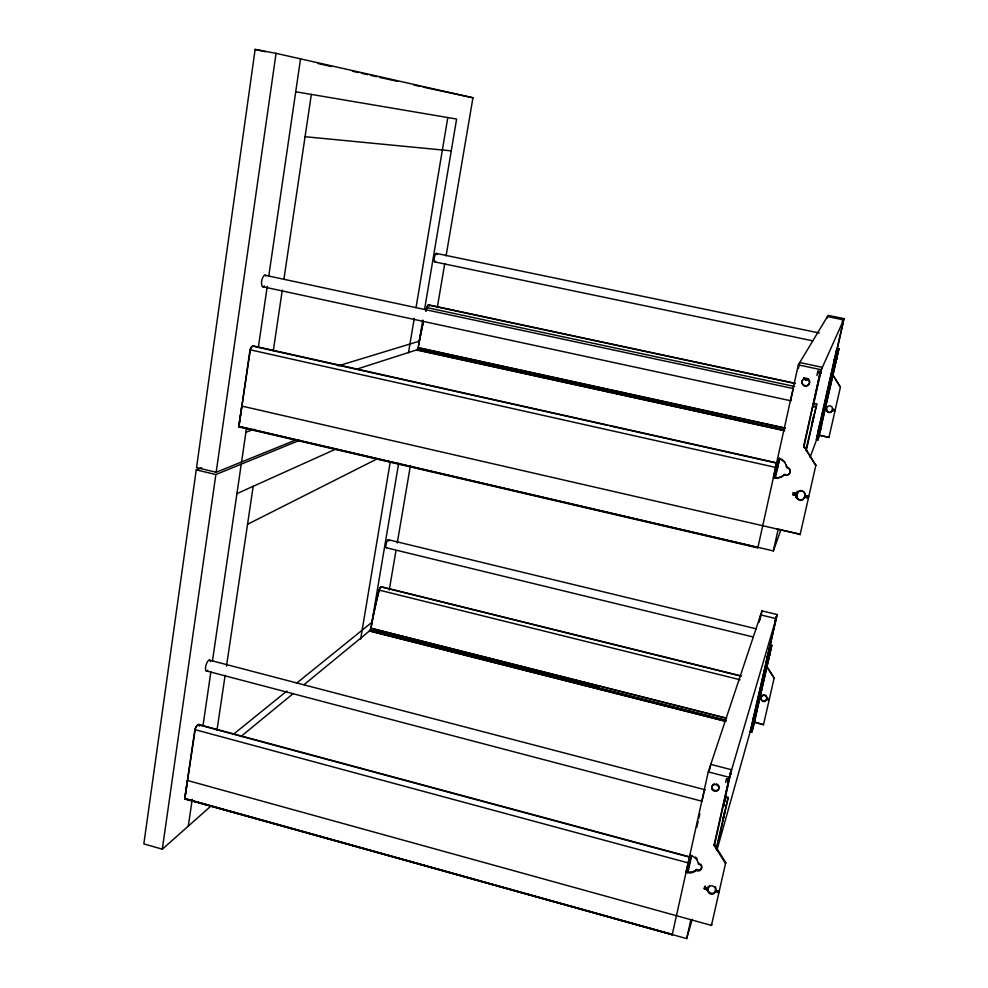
<?xml version="1.0" encoding="UTF-8"?>
<svg xmlns="http://www.w3.org/2000/svg" width="988" height="988" viewBox="0 0 988 988"><rect width="100%" height="100%" fill="white"/><g stroke="black" fill="none" stroke-linecap="round" stroke-linejoin="round"><path stroke-width="1.48" d="M730.614 774.234L730.453 773.024L714.373 845.802M753.325 726.909L771.801 645.337L770.22 644.472L750.225 731.565L751.917 731.997L753.251 726.662M775.358 621.983L775.074 620.106M820.905 372.278L820.386 373.822M842.838 323.57L842.875 322.78M689.5 857.757L689.822 856.88L198.588 724.451M728.094 782.274L727.995 783.027L727.539 778.89L728.094 782.274L728.329 781.076M790.82 400.77L790.919 399.547M765.737 665.245L776.346 618.216M776.877 463.545L776.988 462.878L253.274 345.886M819.46 375.638L819.608 374.526M843.209 322.619L831.748 373.378M201.725 467.707L196.242 469.843L143.84 843.9L162.304 849.174L211.383 805.665M446.07 255.904L472.956 97.775L276.06 53.34L255.139 49.4L196.55 467.583L216.174 472.276L295.486 440.092M162.304 849.174L215.853 474.549L299.438 440.364M216.174 472.276L276.06 53.34M184.88 798.81L672.248 934.71L184.744 798.934L195.34 728.65A6.187 2.099 -72.5 0 1 198.094 724.859M775.654 467.361L757.821 547.908L238.75 426.89L250.495 348.949A6.385 2.396 -77.8 0 1 252.323 346.43M238.886 426.841L250.013 349.764A6.731 2.519 -77.8 0 1 254.04 346.467M184.744 798.934L194.858 729.601A6.533 2.211 -72.5 0 1 197.686 724.809A6.533 2.211 -72.5 0 1 199.65 725.97M188.3 826.141L192.215 799.366M203.046 725.328L210.864 671.877M212.432 661.182L241.245 464.162M241.566 461.964L246.481 428.372M258.325 347.455L267.254 286.372M268.822 275.689L300.537 58.86M216.989 730.132L225.141 675.249M226.499 666.097L253.187 486.306M273.281 350.864L282.296 290.102M283.877 279.468L311.344 94.403M821.497 425.371L820.213 430.904L820.83 428.459M370.475 630.764L370.599 630.011L303.995 684.709M417.677 350.37L417.813 349.542L784.583 430.237M360.645 639.088L390.235 461.976M408.489 352.741L414.256 318.247M416.034 307.639L447.799 117.547M835.132 356.853L833.847 362.448L835.119 356.829M423.531 321.322A139.728 34.963 -78.1 0 0 418.579 345.59L417.726 349.011L416.553 349.95L784.373 430.669M370.475 631.209L371.253 626.343A135.344 32.505 -75.7 0 1 379.133 590.095A4.742 1.235 -75.5 0 1 381.615 587.168M398.67 463.249L371.908 622.292L296.449 683.313M417.702 350.629L418.22 347.615L785.139 428.014M422.778 320.05L419.221 341.193L338.18 365.893M424.556 309.466L456.617 119.042L295.721 91.761M389.26 590.009L395.978 550.538M397.262 542.943L410.428 465.496M437.289 307.577L444.773 263.5M690.118 855.04L686.067 872.182L687.191 872.602A9.485 8.633 28.4 0 0 696.009 870.502L696.466 869.526A3.791 3.446 28 0 0 700.615 864.068M691.267 855.349L687.203 872.49M702.098 800.86L703.802 793.191M728.304 781.841L714.04 845.209L725.501 863.487L725.748 862.561L714.299 844.295L714.04 845.209M776.766 464.434L776.543 465.509A253.496 11.078 -77 0 1 775.926 468.448M791.129 398.411L792.821 390.939M753.609 717.523L753.844 716.349L753.449 717.856M819.521 426.026L818.447 430.521L819.052 428.076M672.198 934.87L688.142 862.882L194.858 729.601M696.095 870.391L696.182 870.453A3.804 3.458 28 0 0 701.381 868.847A3.804 3.458 28 0 0 698.615 864.031L697.899 862.03A9.485 8.633 28.4 0 0 690.945 855.645L689.822 855.225L708.26 771.875L761.995 610.905L777.235 614.561L775.691 620.155M784.287 474.882L784.2 474.82A4.001 3.903 13.7 0 0 789.881 472.795A4.001 3.903 13.7 0 0 786.967 467.633L787.127 467.238A3.989 3.89 13.6 0 1 790.042 472.4A3.989 3.89 13.6 0 1 784.46 474.475L784.101 474.969A9.979 9.732 15.2 0 1 774.617 477.809C774.975 472.931 781.212 460.964 777.618 458.407L798.316 364.893L828.154 315.357L844.16 318.655L843.06 321.841M696.849 827.215L698.17 821.238M698.837 818.237L699.837 813.754M709.446 770.356L710.767 764.366L731.515 769.738L723.5 805.418M777.395 463.446L778.124 460.149M798.403 368.561L799.737 362.547L821.93 367.252L813.087 406.587M786.609 467.596L786.213 465.447A9.979 9.732 15.2 0 0 778.828 458.803L778.853 458.691M687.191 872.602L687.562 871.305M774.617 477.809L774.888 476.994M688.056 871.972L691.686 855.559M775.444 477.575L779.754 458.123M711.718 924.398L711.459 925.398L187.424 780.458L184.781 798.662L686.66 938.6L690.884 919.705M777.062 528.988L800.206 534.323L241.776 406.068L238.837 426.322L773.345 550.909L778.075 529.741M758.969 622.44L760.661 614.907L776.037 618.611L751.646 726.489M827.055 318.247L827.425 316.568L843.591 319.89L817.076 437.128M759.97 619.945L761.995 610.905M725.661 782.422L726.476 778.803L728.811 779.421L731.058 771.789M816.878 375.526L817.916 371.204L820.41 371.735M704.259 888.743L704.53 887.804L708.161 888.792A3.791 3.433 27.3 0 0 711.039 893.152A3.791 3.433 27.3 0 0 715.448 890.781L719.116 891.781L718.869 892.732L715.201 891.732A3.804 3.446 27.3 0 1 710.78 894.115A3.804 3.446 27.3 0 1 707.89 889.743L704.259 888.743L704.839 886.409L704.58 887.36L708.211 888.348A3.804 3.446 27.3 0 1 712.62 885.964A3.804 3.446 27.3 0 1 715.51 890.336L719.19 891.337L719.437 890.386M728.811 779.421L777.235 614.561M800.058 534.817L808.505 497.767L804.442 497.31A4.001 3.878 13.3 0 1 799.687 500.212A4.001 3.878 13.3 0 1 796.637 495.544L792.747 494.667L793.253 492.679L795.846 493.259M803.713 445.835L815.804 465.41L803.713 445.835L819.497 375.798M817.916 371.204C822.004 376.144 815.322 370.204 820.287 371.994L844.16 318.655M704.642 889.151L705.358 885.989M803.849 447.478L820.571 370.525M724.945 801.293L725.958 796.81L728.218 797.402L716.436 849.779M706.84 890.324L707.507 887.335M716.238 848.519L728.218 797.402M805.788 450.503L816.755 403.993L814.334 403.475L813.013 406.648L815.594 406.871M707.334 890.2L708.013 887.199M795.772 497.236L797.131 491.221M806.27 450.614L816.755 403.993M836.169 360.311C834.576 367.82 837.985 352.173 836.391 359.718M838.861 348.826L837.182 348.344L836.478 350.061L816.249 439.549L818.027 439.932L838.898 348.863L818.027 439.932M751.917 731.997L771.801 645.337M767.318 656.44C765.651 664.183 769.146 648.424 767.454 656.267M753.128 719.215L752.597 721.697L753.288 718.523M711.459 925.398L719.116 891.781M719.19 891.337L725.748 862.561M793.253 492.679L796.983 493.988A4.001 3.89 13.1 0 1 801.737 491.073A4.001 3.89 13.1 0 1 804.788 495.754L808.727 496.643L815.927 465.015M753.313 722.117L763.502 724.698L769.183 699.813L766.515 699.146A2.742 2.569 23.2 0 1 763.279 700.998A2.742 2.569 23.2 0 1 761.192 697.824L761.056 698.318A2.754 2.581 23.2 0 0 763.144 701.505A2.754 2.581 23.2 0 0 766.379 699.652L769.183 699.813M758.648 696.626L761.291 697.281A2.754 2.581 23.2 0 1 764.527 695.429A2.754 2.581 23.2 0 1 766.614 698.615L769.294 699.282L774.135 678.064L766.626 665.998M818.842 435.226L828.944 437.437L835.033 410.761L832.229 410.156A2.853 2.791 -1.7 0 1 828.821 412.28A2.853 2.791 -1.7 0 1 826.647 408.946L823.869 408.353M824.128 407.229L826.82 408.044A2.865 2.803 -1.9 0 1 830.241 405.907A2.865 2.803 -1.9 0 1 832.415 409.254L835.218 409.859L840.418 387.148L832.6 374.464M769.035 656.859C767.33 664.726 770.875 648.807 769.17 656.687M754.82 719.647C753.177 727.23 756.647 711.693 755.005 719.252M819.101 427.434L819.546 425.569M820.88 427.829L821.485 425.383M730.021 776.16L730.614 773.826M842.789 323.891L842.542 324.509L842.9 323.064M775.308 622.292L775.247 620.365M688.117 862.932L688.401 861.771M775.926 466.25L775.654 467.41L250.013 349.764M688.389 861.857L688.685 860.659M775.889 466.435L776.185 465.249M688.661 860.82L688.945 859.646M763.502 724.698L753.696 721.66M769.294 699.282L766.75 698.108A2.742 2.581 23.2 0 0 764.663 694.935M774.135 678.064L766.49 666.455M715.201 891.732L715.448 890.781M715.51 890.336L715.769 889.385A3.804 3.446 27.2 0 0 715.238 886.705M776.136 465.484L776.407 464.385M688.908 859.856L689.179 858.757M704.135 791.882L704.852 789.721M707.89 889.743L708.161 888.792M708.211 888.348L708.47 887.397A3.804 3.446 27.2 0 1 709.335 885.841M761.291 697.281L761.427 696.787A2.742 2.581 23.2 0 1 763.255 694.935M717.053 849.729L751.794 725.958L752.411 726.143M689.13 859.004L689.389 858.004M776.358 464.669L776.778 463.174L609.843 425.84M686.66 938.6L692.205 919.371M725.958 796.81L723.438 805.455A2.297 0.889 14.5 0 0 725.982 805.22M776.333 618.5L776.16 619.192L776.074 616.833M727.699 780.384L727.748 779.223M727.847 780.755L728.082 779.94M776.173 617.105L776.222 618.352M727.958 781.125L728.205 780.31M728.045 781.508L728.28 780.693M793.129 389.815L793.574 388.642L264.846 275.195M828.944 437.437L820.077 435.239M689.328 858.3L689.698 857.214L198.502 724.784M698.281 863.981L698.899 863.117M808.727 496.643L804.936 495.321A4.001 3.878 13.1 0 0 798.872 491.135M835.218 409.859L832.415 409.254M808.505 497.767L804.442 497.31M835.033 410.761L832.155 410.378A2.865 2.803 -1.7 0 1 828.747 412.502A2.865 2.803 -1.7 0 1 826.573 409.168L823.794 408.575M820.83 372.723L820.509 373.55M840.418 387.148L832.538 374.637M776.543 464.002L776.988 462.878M730.552 774.629L730.255 775.37M796.106 497.791L798.094 492.024M810.086 457.345L817.607 436.98M796.983 493.988L797.131 493.555A4.001 3.878 13.1 0 1 798.082 491.777M796.637 495.544L792.747 494.667M773.345 550.909L781.051 529.395M689.822 855.225L690.167 854.472M820.867 371.377L820.448 370.784M820.287 371.994L821.411 369.549M842.554 320.742L842.369 320.507M778.828 458.803L779.001 458.42A9.966 9.719 15.1 0 1 785.275 462.742M784.373 474.413L784.262 474.561A9.966 9.719 15.1 0 1 774.802 477.402M696.379 869.465L696.293 869.588A9.472 8.62 28.4 0 1 687.475 871.675M725.908 720.561L370.08 630.443L370.599 630.011M240.949 736.492L293.288 693.502M233.156 734.504L286.891 691.044M777.618 458.407L773.419 477.414L774.641 477.698M247.543 524.307L376.873 459.012M236.935 493.63L336.389 448.811M245.913 432.238L254.002 429.311M356.273 369.302L417.924 349.505M305.07 136.702L451.257 150.855M472.956 97.775L423.062 87.092M436.301 253.41L819.262 332.993M434.856 261.919L812.778 340.835M836.478 350.061L838.281 350.444M798.316 364.893L820.818 369.66M428.644 304.86L795.439 383.332M428.594 305.119L795.377 383.591M425.914 310.985A140.037 35.037 -78.1 0 1 426.767 307.577L794.611 386.481M262.586 286.693L790.758 400.758M418.183 347.825L785.09 428.236M417.356 349.456L784.62 430.027M416.603 349.703L784.447 430.496M254.706 346.566L606.83 425.173M255.139 49.4L265.525 51.734M317.926 63.491L331.437 66.529M352.469 71.247L358.471 72.593M361.485 73.273L367.487 74.619M370.488 75.298L376.502 76.644M379.503 77.323L397.522 81.362M414.046 85.067L420.061 86.425M238.935 426.495L757.932 547.476M196.242 469.843L215.853 474.549M388.309 539.72L756.228 628.825M386.357 547.772L752.782 636.877M768.825 649.277L770.541 649.696M381.294 586.736L741.062 675.903M381.232 586.971L741 676.15M379.133 590.095L740.024 679.732M758.784 696.12L761.427 696.787M726.513 718.115L370.908 628.232L726.464 718.325M375.082 631.147L597.629 687.487M725.958 720.326L370.117 630.208L371.327 626.293A135.035 32.431 -75.7 0 1 379.194 590.132L379.429 589.441A4.495 1.173 -75.5 0 1 381.541 587.378M370.179 630.369L725.933 720.462M725.723 721.166L369.314 630.875L725.674 721.401M708.26 771.875L729.28 777.334M209.308 660.083L704.802 789.696M206.109 670.852L702.06 801.268M184.929 798.502L672.309 934.389M726.476 778.803L727.292 779.705M842.282 321.631L842.727 322.594M729.823 773.073L730.218 773.814M819.484 373.686L819.447 374.366M786.386 465.064L786.781 467.201M264.413 285.853A5.903 2.211 -79 0 1 261.684 284.964A5.903 2.211 -79 0 1 262.771 277.505A5.903 2.211 -79 0 1 265.871 275.825M252.767 346.232A6.385 2.396 -77.8 0 1 253.2 346.232M776.605 465.299A254.114 11.103 -77 0 1 775.975 468.275M807.727 379.392A2.519 2.482 -6 0 1 803.973 378.058M809.061 379.972A3.829 3.767 -4.6 0 1 806.344 385.74A3.829 3.767 -4.6 0 1 802.182 380.899A3.829 3.767 -4.6 0 1 808.406 379.219M808.48 378.7A2.519 2.482 -5.9 0 1 803.713 377.688M804.578 496.878A4.001 3.878 13.3 0 1 799.823 499.767A4.001 3.878 13.3 0 1 796.785 495.112M435.572 261.264A4.323 1.173 -79 0 1 434.152 260.239A4.323 1.173 -79 0 1 435.338 254.521A4.323 1.173 -79 0 1 436.955 254.546M425.964 311.035A139.728 34.963 -78.1 0 1 426.816 307.663L427.051 306.996A4.668 1.272 -78.4 0 1 429.064 305.971M418.504 345.602A140.037 35.037 -78.1 0 1 423.469 321.298M426.767 307.577A4.928 1.334 -78.4 0 1 429.138 305.774M207.838 670.136A5.656 1.964 -73.3 0 1 205.467 668.827A5.656 1.964 -73.3 0 1 207.641 661.491A5.656 1.964 -73.3 0 1 210.382 661.54M199.131 725.167A6.187 2.099 -72.5 0 1 199.354 725.612M689.649 858.14A249.729 9.287 -76.4 0 1 689.142 860.56M688.895 861.795A249.729 9.287 -76.4 0 1 688.117 865.5M687.858 866.76A249.729 9.287 -76.4 0 1 687.327 869.279M688.821 862.018A249.124 9.263 -76.4 0 1 688.315 864.475M687.796 866.97A249.124 9.263 -76.4 0 1 687.265 869.489M719.116 787.164A3.619 3.347 27 0 1 716.065 790.511A3.619 3.347 27 0 1 712.089 787.683A3.619 3.347 27 0 1 714.448 783.83M716.288 783.842A3.619 3.347 27 0 1 717.165 784.2M717.93 784.744A3.619 3.347 27 0 1 718.943 786.275M695.527 857.102A9.472 8.62 28.4 0 1 697.12 858.967M386.679 547.673A4.137 1.099 -76 0 1 385.938 545.302A4.137 1.099 -76 0 1 387.506 540.362A4.137 1.099 -76 0 1 388.79 541.016M812.05 423.407L813.766 416.059L812.05 423.407M723.241 818.027L724.92 811L723.241 818.027M803.936 385.641A3.829 3.767 -4.5 0 0 809.518 382.109A3.829 3.767 -4.5 0 0 803.627 379.12A3.829 3.767 -4.5 0 0 803.936 385.641M712.311 789.622A3.631 3.347 27 0 0 718.486 789.684A3.631 3.347 27 0 0 715.102 784.546A3.631 3.347 27 0 0 712.311 789.622"/></g></svg>
